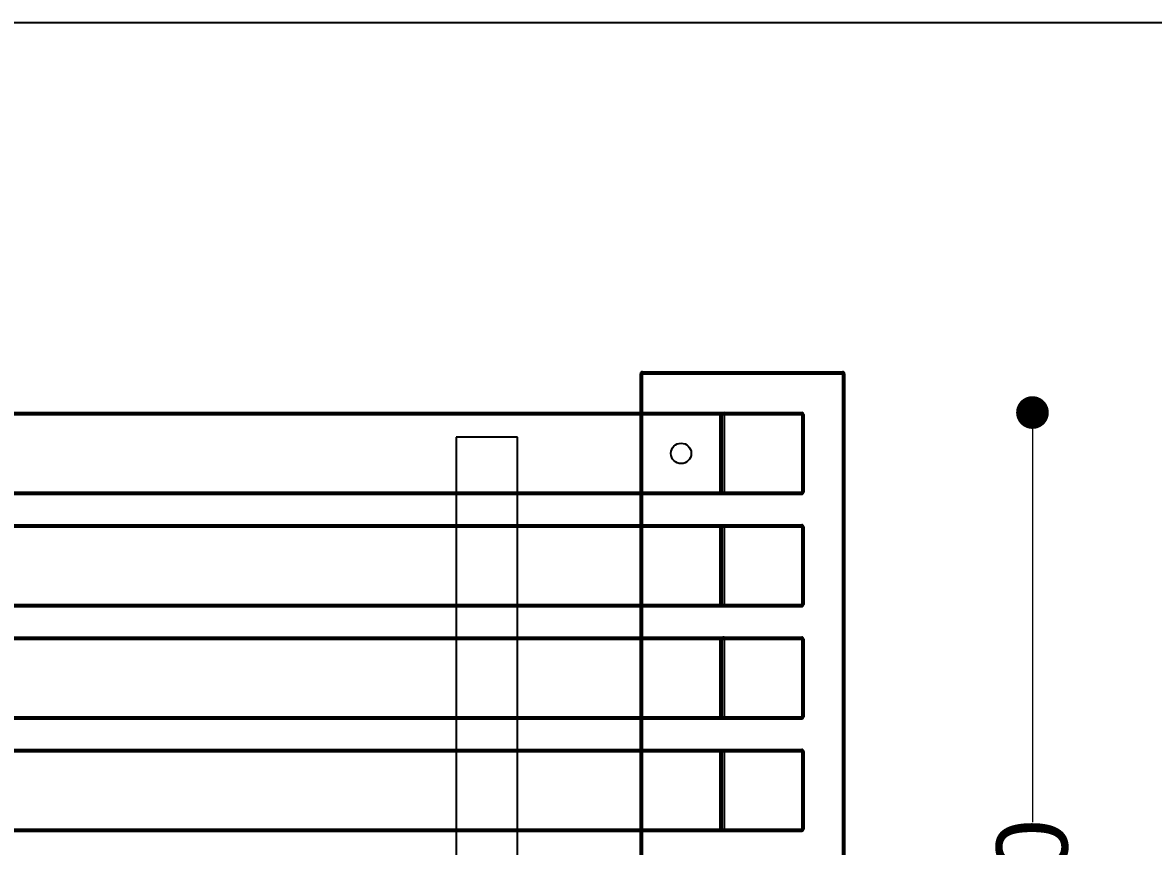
# Model space of a CAD drawing. Header units: millimetres. Extents: x 10366 to 13995, y 24552 to 29685.
# Drawn here: x 11999 to 12553, y 29281 to 29685 of the extents above; entities that cross this region are included whole.
import ezdxf

# ---------------------------------------------------------------- set-up
doc = ezdxf.new("R2010")
doc.units = ezdxf.units.MM
doc.header["$LTSCALE"] = 3
doc.layers.add('DomyÅ›lna', color=7, linetype='Continuous')
doc.layers.add('Hidden_lines', color=7, linetype='Continuous')
doc.styles.get("Standard").update_dxf_attribs({"font": 'arial.ttf'})
doc.dimstyles.new('MATEUSZ', dxfattribs={"dimtxt": 35, "dimasz": 16, "dimexe": 0.18, "dimexo": 0.0625, "dimgap": 0.09, "dimtad": 0, "dimdec": 0, "dimdsep": 46, "dimtxsty": 'Standard', "dimblk": 'DOT', "dimcen": 0.09, "dimse1": 1, "dimse2": 1, "dimadec": 0, "dimazin": 0, "dimtfac": 1, "dimtdec": 0, "dimtofl": 0, "dimtmove": 0, "dimatfit": 3, "dimfxl": 1, "dimtolj": 1, "dimtzin": 0, "dimlwd": 9, "dimlwe": 9, "dimarcsym": 0})

# ---------------------------------------------------------------- blocks, each defined once
blk = doc.blocks.new('_Dot')
at = {"color": 0, "linetype": 'ByBlock', "lineweight": -2}
blk.add_line((-0.5, 0), (-1, 0), dxfattribs=at)
at = {"color": 0, "linetype": 'ByBlock', "const_width": 0.5}
blk.add_lwpolyline([(-0.25, 0, 1), (0.25, 0, 1)], format="xyb", close=True, dxfattribs=at)
blk = doc.blocks.new('*D25')
at = {"color": 0, "lineweight": 9, "transparency": 16777216}
for p, q in [((12494.21, 29477.65), (12494.21, 29293.05)), ((12494.21, 29029.65), (12494.21, 29214.25))]:
    blk.add_line(p, q, dxfattribs=at)
at = {"layer": 'Defpoints', "color": 0, "transparency": 16777216}
for p in [(12381.14, 29493.65), (12494.21, 29493.65), (12381.14, 29013.65)]:
    blk.add_point(p, dxfattribs=at)
at = {"color": 0, "lineweight": 9, "transparency": 16777216, "xscale": 16, "yscale": 16, "zscale": 16}
for p, rotation in [((12494.21, 29493.65), 90), ((12494.21, 29013.65), 270)]:
    blk.add_blockref('_Dot', p, dxfattribs=dict(at, rotation=rotation))
at = {"color": 0, "transparency": 16777216, "insert": (12494.21, 29253.65), "char_height": 35, "attachment_point": 5, "rotation": 90}
blk.add_mtext('\\A1;480', dxfattribs=at)

msp = doc.modelspace()

# ---------------------------------------------------------------- linework, layer by layer
msp.add_lwpolyline([(10366.2, 24552.48), (10366.2, 29684.64), (13995, 29684.64), (13995, 24552.48)], close=True)
at = {"layer": 'DomyÅ›lna'}
for p, q in [((12302.14, 29492.65), (12302.14, 29512.65)), ((12303.14, 29513.65), (12401.14, 29513.65)), ((12303.14, 29492.65), (12303.14, 29512.65)), ((12303.14, 29512.65), (12401.14, 29512.65)), ((12401.14, 29512.65), (12401.14, 28994.65)), ((12402.14, 29512.65), (12402.14, 28994.65)), ((10583.14, 29493.65), (12381.14, 29493.65)), ((10583.14, 29493.65), (12381.14, 29493.65)), ((10583.14, 29493.65), (12381.14, 29493.65)), ((10583.14, 29492.65), (12381.14, 29492.65)), ((10583.14, 29492.65), (12381.14, 29492.65)), ((10583.14, 29492.65), (12381.14, 29492.65)), ((12343.14, 29493.65), (12381.14, 29493.65)), ((12343.14, 29493.65), (12381.14, 29493.65)), ((12343.14, 29493.65), (12381.14, 29493.65)), ((12381.14, 29492.65), (12381.14, 29454.65)), ((12381.14, 29492.65), (12381.14, 29454.65)), ((12381.14, 29492.65), (12381.14, 29454.65)), ((12382.14, 29492.65), (12382.14, 29454.65)), ((12382.14, 29492.65), (12382.14, 29454.65)), ((12382.14, 29492.65), (12382.14, 29454.65)), ((10583.14, 29454.65), (12381.14, 29454.65)), ((10583.14, 29454.65), (12381.14, 29454.65)), ((10583.14, 29454.65), (12381.14, 29454.65)), ((10583.14, 29453.65), (12381.14, 29453.65)), ((10583.14, 29453.65), (12381.14, 29453.65)), ((10583.14, 29453.65), (12381.14, 29453.65)), ((12211.84, 29454.65), (12211.84, 29437.65)), ((12241.84, 29437.65), (12241.84, 29454.65)), ((12302.14, 29437.65), (12302.14, 29454.65)), ((12303.14, 29437.65), (12303.14, 29454.65)), ((12381.14, 29453.65), (12343.14, 29453.65)), ((12381.14, 29453.65), (12343.14, 29453.65)), ((12381.14, 29453.65), (12343.14, 29453.65)), ((10583.14, 29438.65), (12381.14, 29438.65)), ((10583.14, 29438.65), (12381.14, 29438.65)), ((10583.14, 29438.65), (12381.14, 29438.65)), ((10583.14, 29437.65), (12381.14, 29437.65)), ((10583.14, 29437.65), (12381.14, 29437.65)), ((10583.14, 29437.65), (12381.14, 29437.65)), ((12343.14, 29438.65), (12381.14, 29438.65)), ((12343.14, 29438.65), (12381.14, 29438.65)), ((12343.14, 29438.65), (12381.14, 29438.65)), ((12381.14, 29437.65), (12381.14, 29399.65)), ((12381.14, 29437.65), (12381.14, 29399.65)), ((12381.14, 29437.65), (12381.14, 29399.65)), ((12382.14, 29437.65), (12382.14, 29399.65)), ((12382.14, 29437.65), (12382.14, 29399.65)), ((12382.14, 29437.65), (12382.14, 29399.65)), ((10583.14, 29399.65), (12381.14, 29399.65)), ((10583.14, 29399.65), (12381.14, 29399.65)), ((10583.14, 29399.65), (12381.14, 29399.65)), ((10583.14, 29398.65), (12381.14, 29398.65)), ((10583.14, 29398.65), (12381.14, 29398.65)), ((10583.14, 29398.65), (12381.14, 29398.65)), ((12211.84, 29399.65), (12211.84, 29382.65)), ((12241.84, 29382.65), (12241.84, 29399.65)), ((12302.14, 29382.65), (12302.14, 29399.65)), ((12303.14, 29382.65), (12303.14, 29399.65)), ((12381.14, 29398.65), (12343.14, 29398.65)), ((12381.14, 29398.65), (12343.14, 29398.65)), ((12381.14, 29398.65), (12343.14, 29398.65)), ((10583.14, 29383.65), (12381.14, 29383.65)), ((10583.14, 29383.65), (12381.14, 29383.65)), ((10583.14, 29383.65), (12381.14, 29383.65)), ((10583.14, 29382.65), (12381.14, 29382.65)), ((10583.14, 29382.65), (12381.14, 29382.65)), ((10583.14, 29382.65), (12381.14, 29382.65)), ((12343.14, 29383.65), (12381.14, 29383.65)), ((12343.14, 29383.65), (12381.14, 29383.65)), ((12343.14, 29383.65), (12381.14, 29383.65)), ((12381.14, 29382.65), (12381.14, 29344.65)), ((12381.14, 29382.65), (12381.14, 29344.65)), ((12381.14, 29382.65), (12381.14, 29344.65)), ((12382.14, 29382.65), (12382.14, 29344.65)), ((12382.14, 29382.65), (12382.14, 29344.65)), ((12382.14, 29382.65), (12382.14, 29344.65)), ((10583.14, 29344.65), (12381.14, 29344.65)), ((10583.14, 29344.65), (12381.14, 29344.65)), ((10583.14, 29344.65), (12381.14, 29344.65)), ((10583.14, 29343.65), (12381.14, 29343.65)), ((10583.14, 29343.65), (12381.14, 29343.65)), ((10583.14, 29343.65), (12381.14, 29343.65)), ((12211.84, 29344.65), (12211.84, 29327.65)), ((12241.84, 29327.65), (12241.84, 29344.65)), ((12302.14, 29327.65), (12302.14, 29344.65)), ((12303.14, 29327.65), (12303.14, 29344.65)), ((12381.14, 29343.65), (12343.14, 29343.65)), ((12381.14, 29343.65), (12343.14, 29343.65)), ((12381.14, 29343.65), (12343.14, 29343.65)), ((10583.14, 29328.65), (12381.14, 29328.65)), ((10583.14, 29328.65), (12381.14, 29328.65)), ((10583.14, 29328.65), (12381.14, 29328.65)), ((12343.14, 29328.65), (12381.14, 29328.65)), ((12343.14, 29328.65), (12381.14, 29328.65)), ((12343.14, 29328.65), (12381.14, 29328.65)), ((10583.14, 29327.65), (12381.14, 29327.65)), ((10583.14, 29327.65), (12381.14, 29327.65)), ((10583.14, 29327.65), (12381.14, 29327.65)), ((12381.14, 29327.65), (12381.14, 29289.65)), ((12381.14, 29327.65), (12381.14, 29289.65)), ((12381.14, 29327.65), (12381.14, 29289.65)), ((12382.14, 29327.65), (12382.14, 29289.65)), ((12382.14, 29327.65), (12382.14, 29289.65)), ((12382.14, 29327.65), (12382.14, 29289.65)), ((10583.14, 29289.65), (12381.14, 29289.65)), ((10583.14, 29289.65), (12381.14, 29289.65)), ((10583.14, 29289.65), (12381.14, 29289.65)), ((12211.84, 29289.65), (12211.84, 29272.65)), ((12241.84, 29272.65), (12241.84, 29289.65)), ((12302.14, 29272.65), (12302.14, 29289.65)), ((12303.14, 29272.65), (12303.14, 29289.65)), ((10583.14, 29288.65), (12381.14, 29288.65)), ((10583.14, 29288.65), (12381.14, 29288.65)), ((10583.14, 29288.65), (12381.14, 29288.65)), ((12381.14, 29288.65), (12343.14, 29288.65)), ((12381.14, 29288.65), (12343.14, 29288.65)), ((12381.14, 29288.65), (12343.14, 29288.65))]:
    msp.add_line(p, q, dxfattribs=at)
for points in [[(12302.14, 29512.65, 0), (12302.14, 29512.65, 0), (12302.14, 29512.65, 0), (12302.14, 29512.65, 0), (12302.14, 29512.65, 0), (12302.14, 29512.65, 0), (12302.14, 29512.65, 0), (12302.14, 29512.65, 0), (12302.14, 29512.65, 0), (12302.14, 29512.65, 0), (12302.14, 29512.65, 0), (12302.14, 29512.65, 0), (12302.14, 29512.65, 0), (12302.15, 29512.65, 0), (12302.17, 29512.65, 0), (12302.27, 29512.65, 0), (12303.14, 29512.65, 0)], [(12303.14, 29512.65, 0), (12303.14, 29513.65, 0)], [(12401.14, 29513.65, 0), (12401.14, 29513.65, 0), (12401.14, 29513.65, 0), (12401.14, 29513.65, 0), (12401.14, 29513.65, 0), (12401.14, 29513.65, 0), (12401.14, 29513.65, 0), (12401.14, 29513.65, 0), (12401.14, 29513.65, 0), (12401.14, 29513.65, 0), (12401.14, 29513.65, 0), (12401.14, 29513.65, 0), (12401.14, 29513.65, 0), (12401.14, 29513.65, 0), (12401.14, 29513.64, 0), (12401.14, 29513.62, 0), (12401.14, 29513.53, 0), (12401.14, 29512.65, 0)], [(12401.14, 29512.65, 0), (12402.14, 29512.65, 0)], [(12343.14, 29493.65, 0), (12342.44, 29493.59, 0), (12341.8, 29493.49, 0), (12341.66, 29493.46, 0), (12341.53, 29493.41, 0), (12341.47, 29493.38, 0), (12341.42, 29493.35, 0), (12341.37, 29493.31, 0), (12341.33, 29493.27, 0), (12341.28, 29493.22, 0), (12341.25, 29493.16, 0), (12341.22, 29493.1, 0), (12341.19, 29493.03, 0), (12341.17, 29492.94, 0), (12341.16, 29492.85, 0), (12341.14, 29492.65, 0)], [(12343.14, 29493.65, 0), (12342.44, 29493.59, 0), (12341.8, 29493.49, 0), (12341.66, 29493.46, 0), (12341.53, 29493.41, 0), (12341.47, 29493.38, 0), (12341.42, 29493.35, 0), (12341.37, 29493.31, 0), (12341.33, 29493.27, 0), (12341.28, 29493.22, 0), (12341.25, 29493.16, 0), (12341.22, 29493.1, 0), (12341.19, 29493.03, 0), (12341.17, 29492.94, 0), (12341.16, 29492.85, 0), (12341.14, 29492.65, 0)], [(12343.14, 29493.65, 0), (12342.44, 29493.59, 0), (12341.8, 29493.49, 0), (12341.66, 29493.46, 0), (12341.53, 29493.41, 0), (12341.47, 29493.38, 0), (12341.42, 29493.35, 0), (12341.37, 29493.31, 0), (12341.33, 29493.27, 0), (12341.28, 29493.22, 0), (12341.25, 29493.16, 0), (12341.22, 29493.1, 0), (12341.19, 29493.03, 0), (12341.17, 29492.94, 0), (12341.16, 29492.85, 0), (12341.14, 29492.65, 0)], [(12342.14, 29492.65, 0), (12342.15, 29492.75, 0), (12342.16, 29492.85, 0), (12342.19, 29492.94, 0), (12342.22, 29493.03, 0), (12342.28, 29493.16, 0), (12342.36, 29493.27, 0), (12342.43, 29493.35, 0), (12342.55, 29493.46, 0), (12342.64, 29493.52, 0), (12342.74, 29493.57, 0), (12342.86, 29493.61, 0), (12342.98, 29493.64, 0), (12343.14, 29493.65, 0)], [(12342.14, 29492.65, 0), (12342.15, 29492.75, 0), (12342.16, 29492.85, 0), (12342.19, 29492.94, 0), (12342.22, 29493.03, 0), (12342.28, 29493.16, 0), (12342.36, 29493.27, 0), (12342.43, 29493.35, 0), (12342.55, 29493.46, 0), (12342.64, 29493.52, 0), (12342.74, 29493.57, 0), (12342.86, 29493.61, 0), (12342.98, 29493.64, 0), (12343.14, 29493.65, 0)], [(12342.14, 29492.65, 0), (12342.15, 29492.75, 0), (12342.16, 29492.85, 0), (12342.19, 29492.94, 0), (12342.22, 29493.03, 0), (12342.28, 29493.16, 0), (12342.36, 29493.27, 0), (12342.43, 29493.35, 0), (12342.55, 29493.46, 0), (12342.64, 29493.52, 0), (12342.74, 29493.57, 0), (12342.86, 29493.61, 0), (12342.98, 29493.64, 0), (12343.14, 29493.65, 0)], [(12381.14, 29492.65, 0), (12381.14, 29493.65, 0)], [(12381.14, 29492.65, 0), (12381.14, 29493.65, 0)], [(12381.14, 29492.65, 0), (12381.14, 29493.65, 0)], [(12382.14, 29492.65, 0), (12382.14, 29492.65, 0), (12382.14, 29492.65, 0), (12382.14, 29492.65, 0), (12382.14, 29492.65, 0), (12382.14, 29492.65, 0), (12382.14, 29492.65, 0), (12382.14, 29492.65, 0), (12382.14, 29492.65, 0), (12382.14, 29492.65, 0), (12382.14, 29492.65, 0), (12382.14, 29492.65, 0), (12382.14, 29492.65, 0), (12382.14, 29492.65, 0), (12382.14, 29492.65, 0), (12382.11, 29492.65, 0), (12382.02, 29492.65, 0), (12381.14, 29492.65, 0)], [(12382.14, 29492.65, 0), (12382.14, 29492.65, 0), (12382.14, 29492.65, 0), (12382.14, 29492.65, 0), (12382.14, 29492.65, 0), (12382.14, 29492.65, 0), (12382.14, 29492.65, 0), (12382.14, 29492.65, 0), (12382.14, 29492.65, 0), (12382.14, 29492.65, 0), (12382.14, 29492.65, 0), (12382.14, 29492.65, 0), (12382.14, 29492.65, 0), (12382.14, 29492.65, 0), (12382.14, 29492.65, 0), (12382.11, 29492.65, 0), (12382.02, 29492.65, 0), (12381.14, 29492.65, 0)], [(12382.14, 29492.65, 0), (12382.14, 29492.65, 0), (12382.14, 29492.65, 0), (12382.14, 29492.65, 0), (12382.14, 29492.65, 0), (12382.14, 29492.65, 0), (12382.14, 29492.65, 0), (12382.14, 29492.65, 0), (12382.14, 29492.65, 0), (12382.14, 29492.65, 0), (12382.14, 29492.65, 0), (12382.14, 29492.65, 0), (12382.14, 29492.65, 0), (12382.14, 29492.65, 0), (12382.14, 29492.65, 0), (12382.11, 29492.65, 0), (12382.02, 29492.65, 0), (12381.14, 29492.65, 0)], [(12343.14, 29453.65, 0), (12343.03, 29453.66, 0), (12342.93, 29453.67, 0), (12342.79, 29453.71, 0), (12342.69, 29453.76, 0), (12342.6, 29453.81, 0), (12342.49, 29453.89, 0), (12342.43, 29453.95, 0), (12342.36, 29454.03, 0), (12342.28, 29454.14, 0), (12342.22, 29454.28, 0), (12342.19, 29454.36, 0), (12342.16, 29454.45, 0), (12342.15, 29454.55, 0), (12342.14, 29454.65, 0)], [(12343.14, 29453.65, 0), (12343.03, 29453.66, 0), (12342.93, 29453.67, 0), (12342.79, 29453.71, 0), (12342.69, 29453.76, 0), (12342.6, 29453.81, 0), (12342.49, 29453.89, 0), (12342.43, 29453.95, 0), (12342.36, 29454.03, 0), (12342.28, 29454.14, 0), (12342.22, 29454.28, 0), (12342.19, 29454.36, 0), (12342.16, 29454.45, 0), (12342.15, 29454.55, 0), (12342.14, 29454.65, 0)], [(12343.14, 29453.65, 0), (12343.03, 29453.66, 0), (12342.93, 29453.67, 0), (12342.79, 29453.71, 0), (12342.69, 29453.76, 0), (12342.6, 29453.81, 0), (12342.49, 29453.89, 0), (12342.43, 29453.95, 0), (12342.36, 29454.03, 0), (12342.28, 29454.14, 0), (12342.22, 29454.28, 0), (12342.19, 29454.36, 0), (12342.16, 29454.45, 0), (12342.15, 29454.55, 0), (12342.14, 29454.65, 0)], [(12381.14, 29454.65, 0), (12382.14, 29454.65, 0)], [(12381.14, 29453.65, 0), (12381.14, 29453.65, 0), (12381.14, 29453.65, 0), (12381.14, 29453.65, 0), (12381.14, 29453.65, 0), (12381.14, 29453.65, 0), (12381.14, 29453.65, 0), (12381.14, 29453.65, 0), (12381.14, 29453.65, 0), (12381.14, 29453.65, 0), (12381.14, 29453.65, 0), (12381.14, 29453.65, 0), (12381.14, 29453.65, 0), (12381.14, 29453.66, 0), (12381.14, 29453.68, 0), (12381.14, 29453.77, 0), (12381.14, 29454.65, 0)], [(12381.14, 29454.65, 0), (12382.14, 29454.65, 0)], [(12381.14, 29453.65, 0), (12381.14, 29453.65, 0), (12381.14, 29453.65, 0), (12381.14, 29453.65, 0), (12381.14, 29453.65, 0), (12381.14, 29453.65, 0), (12381.14, 29453.65, 0), (12381.14, 29453.65, 0), (12381.14, 29453.65, 0), (12381.14, 29453.65, 0), (12381.14, 29453.65, 0), (12381.14, 29453.65, 0), (12381.14, 29453.65, 0), (12381.14, 29453.66, 0), (12381.14, 29453.68, 0), (12381.14, 29453.77, 0), (12381.14, 29454.65, 0)], [(12381.14, 29454.65, 0), (12382.14, 29454.65, 0)], [(12381.14, 29453.65, 0), (12381.14, 29453.65, 0), (12381.14, 29453.65, 0), (12381.14, 29453.65, 0), (12381.14, 29453.65, 0), (12381.14, 29453.65, 0), (12381.14, 29453.65, 0), (12381.14, 29453.65, 0), (12381.14, 29453.65, 0), (12381.14, 29453.65, 0), (12381.14, 29453.65, 0), (12381.14, 29453.65, 0), (12381.14, 29453.65, 0), (12381.14, 29453.66, 0), (12381.14, 29453.68, 0), (12381.14, 29453.77, 0), (12381.14, 29454.65, 0)], [(12381.14, 29437.65, 0), (12381.14, 29438.65, 0)], [(12381.14, 29437.65, 0), (12381.14, 29438.65, 0)], [(12381.14, 29437.65, 0), (12381.14, 29438.65, 0)], [(12382.14, 29437.65, 0), (12382.14, 29437.65, 0), (12382.14, 29437.65, 0), (12382.14, 29437.65, 0), (12382.14, 29437.65, 0), (12382.14, 29437.65, 0), (12382.14, 29437.65, 0), (12382.14, 29437.65, 0), (12382.14, 29437.65, 0), (12382.14, 29437.65, 0), (12382.14, 29437.65, 0), (12382.14, 29437.65, 0), (12382.14, 29437.65, 0), (12382.14, 29437.65, 0), (12382.14, 29437.65, 0), (12382.11, 29437.65, 0), (12382.02, 29437.65, 0), (12381.14, 29437.65, 0)], [(12382.14, 29437.65, 0), (12382.14, 29437.65, 0), (12382.14, 29437.65, 0), (12382.14, 29437.65, 0), (12382.14, 29437.65, 0), (12382.14, 29437.65, 0), (12382.14, 29437.65, 0), (12382.14, 29437.65, 0), (12382.14, 29437.65, 0), (12382.14, 29437.65, 0), (12382.14, 29437.65, 0), (12382.14, 29437.65, 0), (12382.14, 29437.65, 0), (12382.14, 29437.65, 0), (12382.14, 29437.65, 0), (12382.11, 29437.65, 0), (12382.02, 29437.65, 0), (12381.14, 29437.65, 0)], [(12382.14, 29437.65, 0), (12382.14, 29437.65, 0), (12382.14, 29437.65, 0), (12382.14, 29437.65, 0), (12382.14, 29437.65, 0), (12382.14, 29437.65, 0), (12382.14, 29437.65, 0), (12382.14, 29437.65, 0), (12382.14, 29437.65, 0), (12382.14, 29437.65, 0), (12382.14, 29437.65, 0), (12382.14, 29437.65, 0), (12382.14, 29437.65, 0), (12382.14, 29437.65, 0), (12382.14, 29437.65, 0), (12382.11, 29437.65, 0), (12382.02, 29437.65, 0), (12381.14, 29437.65, 0)], [(12381.14, 29398.65, 0), (12381.14, 29398.65, 0), (12381.14, 29398.65, 0), (12381.14, 29398.65, 0), (12381.14, 29398.65, 0), (12381.14, 29398.65, 0), (12381.14, 29398.65, 0), (12381.14, 29398.65, 0), (12381.14, 29398.65, 0), (12381.14, 29398.65, 0), (12381.14, 29398.65, 0), (12381.14, 29398.65, 0), (12381.14, 29398.65, 0), (12381.14, 29398.66, 0), (12381.14, 29398.68, 0), (12381.14, 29398.77, 0), (12381.14, 29399.65, 0)], [(12381.14, 29399.65, 0), (12381.85, 29399.65, 0), (12382.07, 29399.65, 0), (12382.13, 29399.65, 0), (12382.14, 29399.65, 0), (12382.14, 29399.65, 0), (12382.14, 29399.65, 0), (12382.14, 29399.65, 0), (12382.14, 29399.65, 0), (12382.14, 29399.65, 0), (12382.14, 29399.65, 0), (12382.14, 29399.65, 0), (12382.14, 29399.65, 0), (12382.14, 29399.65, 0), (12382.14, 29399.65, 0), (12382.14, 29399.65, 0), (12382.14, 29399.65, 0), (12382.14, 29399.65, 0), (12382.14, 29399.65, 0)], [(12381.14, 29398.65, 0), (12381.14, 29398.65, 0), (12381.14, 29398.65, 0), (12381.14, 29398.65, 0), (12381.14, 29398.65, 0), (12381.14, 29398.65, 0), (12381.14, 29398.65, 0), (12381.14, 29398.65, 0), (12381.14, 29398.65, 0), (12381.14, 29398.65, 0), (12381.14, 29398.65, 0), (12381.14, 29398.65, 0), (12381.14, 29398.65, 0), (12381.14, 29398.66, 0), (12381.14, 29398.68, 0), (12381.14, 29398.77, 0), (12381.14, 29399.65, 0)], [(12381.14, 29399.65, 0), (12381.85, 29399.65, 0), (12382.07, 29399.65, 0), (12382.13, 29399.65, 0), (12382.14, 29399.65, 0), (12382.14, 29399.65, 0), (12382.14, 29399.65, 0), (12382.14, 29399.65, 0), (12382.14, 29399.65, 0), (12382.14, 29399.65, 0), (12382.14, 29399.65, 0), (12382.14, 29399.65, 0), (12382.14, 29399.65, 0), (12382.14, 29399.65, 0), (12382.14, 29399.65, 0), (12382.14, 29399.65, 0), (12382.14, 29399.65, 0), (12382.14, 29399.65, 0), (12382.14, 29399.65, 0)], [(12381.14, 29398.65, 0), (12381.14, 29398.65, 0), (12381.14, 29398.65, 0), (12381.14, 29398.65, 0), (12381.14, 29398.65, 0), (12381.14, 29398.65, 0), (12381.14, 29398.65, 0), (12381.14, 29398.65, 0), (12381.14, 29398.65, 0), (12381.14, 29398.65, 0), (12381.14, 29398.65, 0), (12381.14, 29398.65, 0), (12381.14, 29398.65, 0), (12381.14, 29398.66, 0), (12381.14, 29398.68, 0), (12381.14, 29398.77, 0), (12381.14, 29399.65, 0)], [(12381.14, 29399.65, 0), (12381.85, 29399.65, 0), (12382.07, 29399.65, 0), (12382.13, 29399.65, 0), (12382.14, 29399.65, 0), (12382.14, 29399.65, 0), (12382.14, 29399.65, 0), (12382.14, 29399.65, 0), (12382.14, 29399.65, 0), (12382.14, 29399.65, 0), (12382.14, 29399.65, 0), (12382.14, 29399.65, 0), (12382.14, 29399.65, 0), (12382.14, 29399.65, 0), (12382.14, 29399.65, 0), (12382.14, 29399.65, 0), (12382.14, 29399.65, 0), (12382.14, 29399.65, 0), (12382.14, 29399.65, 0)], [(12343.14, 29383.65, 0), (12342.44, 29383.59, 0), (12341.8, 29383.49, 0), (12341.66, 29383.46, 0), (12341.53, 29383.41, 0), (12341.47, 29383.38, 0), (12341.42, 29383.35, 0), (12341.37, 29383.31, 0), (12341.33, 29383.27, 0), (12341.28, 29383.22, 0), (12341.25, 29383.16, 0), (12341.22, 29383.1, 0), (12341.19, 29383.03, 0), (12341.17, 29382.94, 0), (12341.16, 29382.85, 0), (12341.14, 29382.65, 0)], [(12343.14, 29383.65, 0), (12342.44, 29383.59, 0), (12341.8, 29383.49, 0), (12341.66, 29383.46, 0), (12341.53, 29383.41, 0), (12341.47, 29383.38, 0), (12341.42, 29383.35, 0), (12341.37, 29383.31, 0), (12341.33, 29383.27, 0), (12341.28, 29383.22, 0), (12341.25, 29383.16, 0), (12341.22, 29383.1, 0), (12341.19, 29383.03, 0), (12341.17, 29382.94, 0), (12341.16, 29382.85, 0), (12341.14, 29382.65, 0)], [(12343.14, 29383.65, 0), (12342.44, 29383.59, 0), (12341.8, 29383.49, 0), (12341.66, 29383.46, 0), (12341.53, 29383.41, 0), (12341.47, 29383.38, 0), (12341.42, 29383.35, 0), (12341.37, 29383.31, 0), (12341.33, 29383.27, 0), (12341.28, 29383.22, 0), (12341.25, 29383.16, 0), (12341.22, 29383.1, 0), (12341.19, 29383.03, 0), (12341.17, 29382.94, 0), (12341.16, 29382.85, 0), (12341.14, 29382.65, 0)], [(12342.14, 29382.65, 0), (12342.15, 29382.75, 0), (12342.16, 29382.85, 0), (12342.19, 29382.94, 0), (12342.22, 29383.03, 0), (12342.28, 29383.16, 0), (12342.36, 29383.27, 0), (12342.43, 29383.35, 0), (12342.55, 29383.46, 0), (12342.64, 29383.52, 0), (12342.74, 29383.57, 0), (12342.86, 29383.61, 0), (12342.98, 29383.64, 0), (12343.14, 29383.65, 0)], [(12342.14, 29382.65, 0), (12342.15, 29382.75, 0), (12342.16, 29382.85, 0), (12342.19, 29382.94, 0), (12342.22, 29383.03, 0), (12342.28, 29383.16, 0), (12342.36, 29383.27, 0), (12342.43, 29383.35, 0), (12342.55, 29383.46, 0), (12342.64, 29383.52, 0), (12342.74, 29383.57, 0), (12342.86, 29383.61, 0), (12342.98, 29383.64, 0), (12343.14, 29383.65, 0)], [(12342.14, 29382.65, 0), (12342.15, 29382.75, 0), (12342.16, 29382.85, 0), (12342.19, 29382.94, 0), (12342.22, 29383.03, 0), (12342.28, 29383.16, 0), (12342.36, 29383.27, 0), (12342.43, 29383.35, 0), (12342.55, 29383.46, 0), (12342.64, 29383.52, 0), (12342.74, 29383.57, 0), (12342.86, 29383.61, 0), (12342.98, 29383.64, 0), (12343.14, 29383.65, 0)], [(12381.14, 29382.65, 0), (12381.14, 29383.65, 0)], [(12381.14, 29382.65, 0), (12381.14, 29383.65, 0)], [(12381.14, 29382.65, 0), (12381.14, 29383.65, 0)], [(12382.14, 29382.65, 0), (12382.14, 29382.65, 0), (12382.14, 29382.65, 0), (12382.14, 29382.65, 0), (12382.14, 29382.65, 0), (12382.14, 29382.65, 0), (12382.14, 29382.65, 0), (12382.14, 29382.65, 0), (12382.14, 29382.65, 0), (12382.14, 29382.65, 0), (12382.14, 29382.65, 0), (12382.14, 29382.65, 0), (12382.14, 29382.65, 0), (12382.14, 29382.65, 0), (12382.14, 29382.65, 0), (12382.11, 29382.65, 0), (12382.02, 29382.65, 0), (12381.14, 29382.65, 0)], [(12382.14, 29382.65, 0), (12382.14, 29382.65, 0), (12382.14, 29382.65, 0), (12382.14, 29382.65, 0), (12382.14, 29382.65, 0), (12382.14, 29382.65, 0), (12382.14, 29382.65, 0), (12382.14, 29382.65, 0), (12382.14, 29382.65, 0), (12382.14, 29382.65, 0), (12382.14, 29382.65, 0), (12382.14, 29382.65, 0), (12382.14, 29382.65, 0), (12382.14, 29382.65, 0), (12382.14, 29382.65, 0), (12382.11, 29382.65, 0), (12382.02, 29382.65, 0), (12381.14, 29382.65, 0)], [(12382.14, 29382.65, 0), (12382.14, 29382.65, 0), (12382.14, 29382.65, 0), (12382.14, 29382.65, 0), (12382.14, 29382.65, 0), (12382.14, 29382.65, 0), (12382.14, 29382.65, 0), (12382.14, 29382.65, 0), (12382.14, 29382.65, 0), (12382.14, 29382.65, 0), (12382.14, 29382.65, 0), (12382.14, 29382.65, 0), (12382.14, 29382.65, 0), (12382.14, 29382.65, 0), (12382.14, 29382.65, 0), (12382.11, 29382.65, 0), (12382.02, 29382.65, 0), (12381.14, 29382.65, 0)], [(12343.14, 29343.65, 0), (12343.03, 29343.66, 0), (12342.93, 29343.67, 0), (12342.79, 29343.71, 0), (12342.69, 29343.76, 0), (12342.6, 29343.81, 0), (12342.49, 29343.89, 0), (12342.43, 29343.95, 0), (12342.36, 29344.03, 0), (12342.28, 29344.14, 0), (12342.22, 29344.28, 0), (12342.19, 29344.36, 0), (12342.16, 29344.45, 0), (12342.15, 29344.55, 0), (12342.14, 29344.65, 0)], [(12343.14, 29343.65, 0), (12343.03, 29343.66, 0), (12342.93, 29343.67, 0), (12342.79, 29343.71, 0), (12342.69, 29343.76, 0), (12342.6, 29343.81, 0), (12342.49, 29343.89, 0), (12342.43, 29343.95, 0), (12342.36, 29344.03, 0), (12342.28, 29344.14, 0), (12342.22, 29344.28, 0), (12342.19, 29344.36, 0), (12342.16, 29344.45, 0), (12342.15, 29344.55, 0), (12342.14, 29344.65, 0)], [(12343.14, 29343.65, 0), (12343.03, 29343.66, 0), (12342.93, 29343.67, 0), (12342.79, 29343.71, 0), (12342.69, 29343.76, 0), (12342.6, 29343.81, 0), (12342.49, 29343.89, 0), (12342.43, 29343.95, 0), (12342.36, 29344.03, 0), (12342.28, 29344.14, 0), (12342.22, 29344.28, 0), (12342.19, 29344.36, 0), (12342.16, 29344.45, 0), (12342.15, 29344.55, 0), (12342.14, 29344.65, 0)], [(12381.14, 29344.65, 0), (12382.14, 29344.65, 0)], [(12381.14, 29343.65, 0), (12381.14, 29343.65, 0), (12381.14, 29343.65, 0), (12381.14, 29343.65, 0), (12381.14, 29343.65, 0), (12381.14, 29343.65, 0), (12381.14, 29343.65, 0), (12381.14, 29343.65, 0), (12381.14, 29343.65, 0), (12381.14, 29343.65, 0), (12381.14, 29343.65, 0), (12381.14, 29343.65, 0), (12381.14, 29343.65, 0), (12381.14, 29343.66, 0), (12381.14, 29343.68, 0), (12381.14, 29343.77, 0), (12381.14, 29344.65, 0)], [(12381.14, 29344.65, 0), (12382.14, 29344.65, 0)], [(12381.14, 29343.65, 0), (12381.14, 29343.65, 0), (12381.14, 29343.65, 0), (12381.14, 29343.65, 0), (12381.14, 29343.65, 0), (12381.14, 29343.65, 0), (12381.14, 29343.65, 0), (12381.14, 29343.65, 0), (12381.14, 29343.65, 0), (12381.14, 29343.65, 0), (12381.14, 29343.65, 0), (12381.14, 29343.65, 0), (12381.14, 29343.65, 0), (12381.14, 29343.66, 0), (12381.14, 29343.68, 0), (12381.14, 29343.77, 0), (12381.14, 29344.65, 0)], [(12381.14, 29344.65, 0), (12382.14, 29344.65, 0)], [(12381.14, 29343.65, 0), (12381.14, 29343.65, 0), (12381.14, 29343.65, 0), (12381.14, 29343.65, 0), (12381.14, 29343.65, 0), (12381.14, 29343.65, 0), (12381.14, 29343.65, 0), (12381.14, 29343.65, 0), (12381.14, 29343.65, 0), (12381.14, 29343.65, 0), (12381.14, 29343.65, 0), (12381.14, 29343.65, 0), (12381.14, 29343.65, 0), (12381.14, 29343.66, 0), (12381.14, 29343.68, 0), (12381.14, 29343.77, 0), (12381.14, 29344.65, 0)], [(12381.14, 29327.65, 0), (12381.14, 29328.65, 0)], [(12381.14, 29327.65, 0), (12381.14, 29328.65, 0)], [(12381.14, 29327.65, 0), (12381.14, 29328.65, 0)], [(12382.14, 29327.65, 0), (12382.14, 29327.65, 0), (12382.14, 29327.65, 0), (12382.14, 29327.65, 0), (12382.14, 29327.65, 0), (12382.14, 29327.65, 0), (12382.14, 29327.65, 0), (12382.14, 29327.65, 0), (12382.14, 29327.65, 0), (12382.14, 29327.65, 0), (12382.14, 29327.65, 0), (12382.14, 29327.65, 0), (12382.14, 29327.65, 0), (12382.14, 29327.65, 0), (12382.14, 29327.65, 0), (12382.11, 29327.65, 0), (12382.02, 29327.65, 0), (12381.14, 29327.65, 0)], [(12382.14, 29327.65, 0), (12382.14, 29327.65, 0), (12382.14, 29327.65, 0), (12382.14, 29327.65, 0), (12382.14, 29327.65, 0), (12382.14, 29327.65, 0), (12382.14, 29327.65, 0), (12382.14, 29327.65, 0), (12382.14, 29327.65, 0), (12382.14, 29327.65, 0), (12382.14, 29327.65, 0), (12382.14, 29327.65, 0), (12382.14, 29327.65, 0), (12382.14, 29327.65, 0), (12382.14, 29327.65, 0), (12382.11, 29327.65, 0), (12382.02, 29327.65, 0), (12381.14, 29327.65, 0)], [(12382.14, 29327.65, 0), (12382.14, 29327.65, 0), (12382.14, 29327.65, 0), (12382.14, 29327.65, 0), (12382.14, 29327.65, 0), (12382.14, 29327.65, 0), (12382.14, 29327.65, 0), (12382.14, 29327.65, 0), (12382.14, 29327.65, 0), (12382.14, 29327.65, 0), (12382.14, 29327.65, 0), (12382.14, 29327.65, 0), (12382.14, 29327.65, 0), (12382.14, 29327.65, 0), (12382.14, 29327.65, 0), (12382.11, 29327.65, 0), (12382.02, 29327.65, 0), (12381.14, 29327.65, 0)], [(12381.14, 29288.65, 0), (12381.14, 29288.65, 0), (12381.14, 29288.65, 0), (12381.14, 29288.65, 0), (12381.14, 29288.65, 0), (12381.14, 29288.65, 0), (12381.14, 29288.65, 0), (12381.14, 29288.65, 0), (12381.14, 29288.65, 0), (12381.14, 29288.65, 0), (12381.14, 29288.65, 0), (12381.14, 29288.65, 0), (12381.14, 29288.65, 0), (12381.14, 29288.66, 0), (12381.14, 29288.68, 0), (12381.14, 29288.77, 0), (12381.14, 29289.65, 0)], [(12381.14, 29289.65, 0), (12382.14, 29289.65, 0)], [(12381.14, 29289.65, 0), (12382.14, 29289.65, 0)], [(12381.14, 29288.65, 0), (12381.14, 29288.65, 0), (12381.14, 29288.65, 0), (12381.14, 29288.65, 0), (12381.14, 29288.65, 0), (12381.14, 29288.65, 0), (12381.14, 29288.65, 0), (12381.14, 29288.65, 0), (12381.14, 29288.65, 0), (12381.14, 29288.65, 0), (12381.14, 29288.65, 0), (12381.14, 29288.65, 0), (12381.14, 29288.65, 0), (12381.14, 29288.66, 0), (12381.14, 29288.68, 0), (12381.14, 29288.77, 0), (12381.14, 29289.65, 0)], [(12381.14, 29288.65, 0), (12381.14, 29288.65, 0), (12381.14, 29288.65, 0), (12381.14, 29288.65, 0), (12381.14, 29288.65, 0), (12381.14, 29288.65, 0), (12381.14, 29288.65, 0), (12381.14, 29288.65, 0), (12381.14, 29288.65, 0), (12381.14, 29288.65, 0), (12381.14, 29288.65, 0), (12381.14, 29288.65, 0), (12381.14, 29288.65, 0), (12381.14, 29288.66, 0), (12381.14, 29288.68, 0), (12381.14, 29288.77, 0), (12381.14, 29289.65, 0)], [(12381.14, 29289.65, 0), (12382.14, 29289.65, 0)]]:
    msp.add_polyline3d(points, dxfattribs=at)
for centre, start, end in [((12303.14, 29512.65), 90, 180), ((12401.14, 29512.65), 0, 90), ((12381.14, 29492.65), 0, 90), ((12381.14, 29492.65), 0, 90), ((12381.14, 29492.65), 0, 90), ((12381.14, 29454.65), 270, 0), ((12381.14, 29454.65), 270, 0), ((12381.14, 29454.65), 270, 0), ((12381.14, 29437.65), 0, 90), ((12381.14, 29437.65), 0, 90), ((12381.14, 29437.65), 0, 90), ((12381.14, 29399.65), 270, 0), ((12381.14, 29399.65), 270, 0), ((12381.14, 29399.65), 270, 0), ((12381.14, 29382.65), 0, 90), ((12381.14, 29382.65), 0, 90), ((12381.14, 29382.65), 0, 90), ((12381.14, 29344.65), 270, 0), ((12381.14, 29344.65), 270, 0), ((12381.14, 29344.65), 270, 0), ((12381.14, 29327.65), 0, 90), ((12381.14, 29327.65), 0, 90), ((12381.14, 29327.65), 0, 90), ((12381.14, 29289.65), 270, 0), ((12381.14, 29289.65), 270, 0), ((12381.14, 29289.65), 270, 0)]:
    msp.add_arc(centre, 1, start, end, dxfattribs=at)
at = {"layer": 'Hidden_lines'}
for p, q in [((12302.14, 29454.65), (12302.14, 29492.65)), ((12303.14, 29454.65), (12303.14, 29492.65)), ((12341.14, 29454.65), (12341.14, 29492.65)), ((12341.14, 29454.65), (12341.14, 29492.65)), ((12341.14, 29454.65), (12341.14, 29492.65)), ((12342.14, 29454.65), (12342.14, 29492.65)), ((12342.14, 29454.65), (12342.14, 29492.65)), ((12342.14, 29454.65), (12342.14, 29492.65)), ((12343.14, 29492.65), (12343.14, 29454.65)), ((12343.14, 29492.65), (12343.14, 29454.65)), ((12343.14, 29492.65), (12343.14, 29454.65)), ((12343.14, 29492.65), (12343.14, 29454.65)), ((12241.84, 29481.65), (12211.84, 29481.65)), ((12211.84, 29481.65), (12211.84, 29454.65)), ((12241.84, 29454.65), (12241.84, 29481.65)), ((12211.84, 29437.65), (12211.84, 29399.65)), ((12241.84, 29399.65), (12241.84, 29437.65)), ((12302.14, 29399.65), (12302.14, 29437.65)), ((12303.14, 29399.65), (12303.14, 29437.65)), ((12341.14, 29399.65), (12341.14, 29437.65)), ((12341.14, 29399.65), (12341.14, 29437.65)), ((12341.14, 29399.65), (12341.14, 29437.65)), ((12342.14, 29399.65), (12342.14, 29437.65)), ((12342.14, 29399.65), (12342.14, 29437.65)), ((12342.14, 29399.65), (12342.14, 29437.65)), ((12343.14, 29437.65), (12343.14, 29399.65)), ((12343.14, 29437.65), (12343.14, 29399.65)), ((12343.14, 29437.65), (12343.14, 29399.65)), ((12343.14, 29437.65), (12343.14, 29399.65)), ((12211.84, 29382.65), (12211.84, 29344.65)), ((12241.84, 29344.65), (12241.84, 29382.65)), ((12302.14, 29344.65), (12302.14, 29382.65)), ((12303.14, 29344.65), (12303.14, 29382.65)), ((12341.14, 29344.65), (12341.14, 29382.65)), ((12341.14, 29344.65), (12341.14, 29382.65)), ((12341.14, 29344.65), (12341.14, 29382.65)), ((12342.14, 29344.65), (12342.14, 29382.65)), ((12342.14, 29344.65), (12342.14, 29382.65)), ((12342.14, 29344.65), (12342.14, 29382.65)), ((12343.14, 29382.65), (12343.14, 29344.65)), ((12343.14, 29382.65), (12343.14, 29344.65)), ((12343.14, 29382.65), (12343.14, 29344.65)), ((12343.14, 29382.65), (12343.14, 29344.65)), ((12211.84, 29327.65), (12211.84, 29289.65)), ((12241.84, 29289.65), (12241.84, 29327.65)), ((12302.14, 29289.65), (12302.14, 29327.65)), ((12303.14, 29289.65), (12303.14, 29327.65)), ((12341.14, 29289.65), (12341.14, 29327.65)), ((12341.14, 29289.65), (12341.14, 29327.65)), ((12341.14, 29289.65), (12341.14, 29327.65)), ((12342.14, 29289.65), (12342.14, 29327.65)), ((12342.14, 29289.65), (12342.14, 29327.65)), ((12342.14, 29289.65), (12342.14, 29327.65)), ((12343.14, 29327.65), (12343.14, 29289.65)), ((12343.14, 29327.65), (12343.14, 29289.65)), ((12343.14, 29327.65), (12343.14, 29289.65)), ((12343.14, 29327.65), (12343.14, 29289.65))]:
    msp.add_line(p, q, dxfattribs=at)
for points in [[(12343.14, 29492.65, 0), (12343.14, 29493.65, 0)], [(12343.14, 29492.65, 0), (12343.14, 29493.65, 0)], [(12343.14, 29492.65, 0), (12343.14, 29493.65, 0)], [(12343.14, 29493.65, 0), (12343.14, 29493.65, 0), (12343.14, 29493.65, 0), (12343.14, 29493.65, 0), (12343.14, 29493.65, 0), (12343.14, 29493.65, 0), (12343.14, 29493.65, 0), (12343.14, 29493.65, 0), (12343.14, 29493.65, 0), (12343.14, 29493.65, 0), (12343.14, 29493.65, 0), (12343.14, 29493.65, 0), (12343.14, 29493.65, 0), (12343.14, 29493.65, 0), (12343.14, 29493.64, 0), (12343.14, 29493.62, 0), (12343.14, 29493.53, 0), (12343.14, 29492.65, 0)], [(12341.14, 29454.65, 0), (12341.16, 29454.45, 0), (12341.19, 29454.28, 0), (12341.22, 29454.2, 0), (12341.25, 29454.14, 0), (12341.28, 29454.08, 0), (12341.33, 29454.03, 0), (12341.37, 29453.99, 0), (12341.42, 29453.95, 0), (12341.47, 29453.92, 0), (12341.59, 29453.87, 0), (12341.72, 29453.83, 0), (12342.02, 29453.77, 0), (12343.14, 29453.65, 0)], [(12341.14, 29454.65, 0), (12341.16, 29454.45, 0), (12341.19, 29454.28, 0), (12341.22, 29454.2, 0), (12341.25, 29454.14, 0), (12341.28, 29454.08, 0), (12341.33, 29454.03, 0), (12341.37, 29453.99, 0), (12341.42, 29453.95, 0), (12341.47, 29453.92, 0), (12341.59, 29453.87, 0), (12341.72, 29453.83, 0), (12342.02, 29453.77, 0), (12343.14, 29453.65, 0)], [(12341.14, 29454.65, 0), (12341.16, 29454.45, 0), (12341.19, 29454.28, 0), (12341.22, 29454.2, 0), (12341.25, 29454.14, 0), (12341.28, 29454.08, 0), (12341.33, 29454.03, 0), (12341.37, 29453.99, 0), (12341.42, 29453.95, 0), (12341.47, 29453.92, 0), (12341.59, 29453.87, 0), (12341.72, 29453.83, 0), (12342.02, 29453.77, 0), (12343.14, 29453.65, 0)], [(12343.14, 29453.65, 0), (12343.14, 29453.65, 0), (12343.14, 29453.65, 0), (12343.14, 29453.65, 0), (12343.14, 29453.65, 0), (12343.14, 29453.65, 0), (12343.14, 29453.65, 0), (12343.14, 29453.65, 0), (12343.14, 29453.65, 0), (12343.14, 29453.65, 0), (12343.14, 29453.65, 0), (12343.14, 29453.65, 0), (12343.14, 29453.65, 0), (12343.14, 29453.66, 0), (12343.14, 29453.68, 0), (12343.14, 29453.77, 0), (12343.14, 29454.65, 0)], [(12343.14, 29453.65, 0), (12343.14, 29453.65, 0), (12343.14, 29453.65, 0), (12343.14, 29453.65, 0), (12343.14, 29453.65, 0), (12343.14, 29453.65, 0), (12343.14, 29453.65, 0), (12343.14, 29453.65, 0), (12343.14, 29453.65, 0), (12343.14, 29453.65, 0), (12343.14, 29453.65, 0), (12343.14, 29453.65, 0), (12343.14, 29453.65, 0), (12343.14, 29453.66, 0), (12343.14, 29453.68, 0), (12343.14, 29453.77, 0), (12343.14, 29454.65, 0)], [(12343.14, 29453.65, 0), (12343.14, 29453.65, 0), (12343.14, 29453.65, 0), (12343.14, 29453.65, 0), (12343.14, 29453.65, 0), (12343.14, 29453.65, 0), (12343.14, 29453.65, 0), (12343.14, 29453.65, 0), (12343.14, 29453.65, 0), (12343.14, 29453.65, 0), (12343.14, 29453.65, 0), (12343.14, 29453.65, 0), (12343.14, 29453.65, 0), (12343.14, 29453.66, 0), (12343.14, 29453.68, 0), (12343.14, 29453.77, 0), (12343.14, 29454.65, 0)], [(12343.14, 29454.65, 0), (12343.14, 29453.65, 0)], [(12343.14, 29382.65, 0), (12343.14, 29383.65, 0)], [(12343.14, 29382.65, 0), (12343.14, 29383.65, 0)], [(12343.14, 29382.65, 0), (12343.14, 29383.65, 0)], [(12343.14, 29383.65, 0), (12343.14, 29383.65, 0), (12343.14, 29383.65, 0), (12343.14, 29383.65, 0), (12343.14, 29383.65, 0), (12343.14, 29383.65, 0), (12343.14, 29383.65, 0), (12343.14, 29383.65, 0), (12343.14, 29383.65, 0), (12343.14, 29383.65, 0), (12343.14, 29383.65, 0), (12343.14, 29383.65, 0), (12343.14, 29383.65, 0), (12343.14, 29383.65, 0), (12343.14, 29383.64, 0), (12343.14, 29383.62, 0), (12343.14, 29383.53, 0), (12343.14, 29382.65, 0)], [(12341.14, 29344.65, 0), (12341.16, 29344.45, 0), (12341.19, 29344.28, 0), (12341.22, 29344.2, 0), (12341.25, 29344.14, 0), (12341.28, 29344.08, 0), (12341.33, 29344.03, 0), (12341.37, 29343.99, 0), (12341.42, 29343.95, 0), (12341.47, 29343.92, 0), (12341.59, 29343.87, 0), (12341.72, 29343.83, 0), (12342.02, 29343.77, 0), (12343.14, 29343.65, 0)], [(12341.14, 29344.65, 0), (12341.16, 29344.45, 0), (12341.19, 29344.28, 0), (12341.22, 29344.2, 0), (12341.25, 29344.14, 0), (12341.28, 29344.08, 0), (12341.33, 29344.03, 0), (12341.37, 29343.99, 0), (12341.42, 29343.95, 0), (12341.47, 29343.92, 0), (12341.59, 29343.87, 0), (12341.72, 29343.83, 0), (12342.02, 29343.77, 0), (12343.14, 29343.65, 0)], [(12341.14, 29344.65, 0), (12341.16, 29344.45, 0), (12341.19, 29344.28, 0), (12341.22, 29344.2, 0), (12341.25, 29344.14, 0), (12341.28, 29344.08, 0), (12341.33, 29344.03, 0), (12341.37, 29343.99, 0), (12341.42, 29343.95, 0), (12341.47, 29343.92, 0), (12341.59, 29343.87, 0), (12341.72, 29343.83, 0), (12342.02, 29343.77, 0), (12343.14, 29343.65, 0)], [(12343.14, 29343.65, 0), (12343.14, 29343.65, 0), (12343.14, 29343.65, 0), (12343.14, 29343.65, 0), (12343.14, 29343.65, 0), (12343.14, 29343.65, 0), (12343.14, 29343.65, 0), (12343.14, 29343.65, 0), (12343.14, 29343.65, 0), (12343.14, 29343.65, 0), (12343.14, 29343.65, 0), (12343.14, 29343.65, 0), (12343.14, 29343.65, 0), (12343.14, 29343.66, 0), (12343.14, 29343.68, 0), (12343.14, 29343.77, 0), (12343.14, 29344.65, 0)], [(12343.14, 29343.65, 0), (12343.14, 29343.65, 0), (12343.14, 29343.65, 0), (12343.14, 29343.65, 0), (12343.14, 29343.65, 0), (12343.14, 29343.65, 0), (12343.14, 29343.65, 0), (12343.14, 29343.65, 0), (12343.14, 29343.65, 0), (12343.14, 29343.65, 0), (12343.14, 29343.65, 0), (12343.14, 29343.65, 0), (12343.14, 29343.65, 0), (12343.14, 29343.66, 0), (12343.14, 29343.68, 0), (12343.14, 29343.77, 0), (12343.14, 29344.65, 0)], [(12343.14, 29343.65, 0), (12343.14, 29343.65, 0), (12343.14, 29343.65, 0), (12343.14, 29343.65, 0), (12343.14, 29343.65, 0), (12343.14, 29343.65, 0), (12343.14, 29343.65, 0), (12343.14, 29343.65, 0), (12343.14, 29343.65, 0), (12343.14, 29343.65, 0), (12343.14, 29343.65, 0), (12343.14, 29343.65, 0), (12343.14, 29343.65, 0), (12343.14, 29343.66, 0), (12343.14, 29343.68, 0), (12343.14, 29343.77, 0), (12343.14, 29344.65, 0)], [(12343.14, 29344.65, 0), (12343.14, 29343.65, 0)]]:
    msp.add_polyline3d(points, dxfattribs=at)
msp.add_circle((12322.03, 29473.65), 5, dxfattribs=at)

# ---------------------------------------------------------------- dimensions: what is measured, and where the dimension line sits
dim = msp.add_linear_dim(base=(12494.21, 29493.65), p1=(12381.14, 29013.65), p2=(12381.14, 29493.65), angle=90, dimstyle='MATEUSZ')
dim.commit()
dim.dimension.update_dxf_attribs({"geometry": '*D25', "text_midpoint": (12494.21, 29253.65)})

doc.saveas('drawing.dxf')
